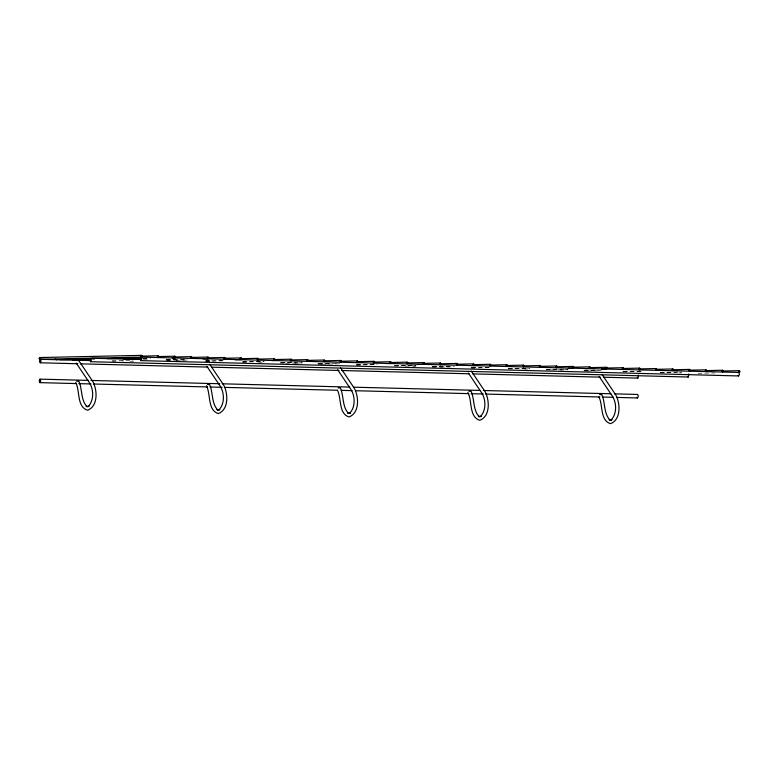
<?xml version="1.0" encoding="UTF-8"?>
<svg xmlns="http://www.w3.org/2000/svg" width="779" height="779" viewBox="0 0 779 779"><rect width="100%" height="100%" fill="white"/><g stroke="black" fill="none" stroke-linecap="round" stroke-linejoin="round"><path stroke-width="0.58" stroke-dasharray="3.9 2.92" d="M123.277 361.183L123.51 360.57M142.538 358.467L148.604 358.34M92.321 359.732L94.756 359.684M143.268 358.642L150.551 358.486M143.375 359.236L149.432 359.1M166.034 359.528L175.742 359.323M112.186 360.872L132.81 360.434M166.774 359.703L184.964 359.314M166.872 360.297L187.486 359.849M129.996 361.271L133.637 361.193M176.093 360.278L188.226 360.025M206.036 360.424L212.102 360.288M204.926 361.037L224.333 360.619M205.656 361.213L225.063 360.794M242.98 361.787L263.604 361.339M242.503 361.982L264.334 361.514M258.365 362.235L264.432 362.108M281.034 362.537L294.374 362.245M280.557 362.732L302.388 362.264M285.503 363.218L301.278 362.878M294.735 363.209L302.009 363.053M317.871 363.306L322.73 363.199M318.611 363.481L330.744 363.218M318.708 364.066L339.332 363.627M321.863 364.192L340.063 363.803M356.665 364.221L359.09 364.173M356.763 364.815L377.387 364.377M356.285 365.01L376.909 364.572M394.817 365.565L414.224 365.147M394.34 365.76L416.171 365.293M405.353 366.12L416.268 365.887M413.367 366.13L415.791 366.081M432.871 366.305L441.362 366.13M432.394 366.51L449.376 366.14M432.491 367.104L454.323 366.627M440.505 367.113L453.845 366.831M471.665 367.23L477.722 367.094M471.762 367.824L491.169 367.406M471.276 368.019L490.692 367.6M508.599 368.594L529.223 368.146M508.122 368.788L529.954 368.321M523.994 369.042L530.051 368.915M546.654 369.343L560.004 369.051M546.176 369.538L568.008 369.071M551.123 370.025L568.105 369.665M560.354 370.015L567.628 369.859M584.708 370.083L587.132 370.035M584.231 370.278L596.363 370.025M584.328 370.872L601.31 370.512M587.493 370.999L600.833 370.707M623.599 371.593L643.006 371.184M623.122 371.797L642.529 371.379M660.436 372.372L678.636 371.982M659.959 372.566L681.791 372.099M678.986 372.937L681.411 372.888M698.013 373.316L714.995 372.946M165.976 360.141L172.052 360.297M206.065 361.164L209.707 361.261M242.503 362.099L247.362 362.225M280.158 363.063L286.234 363.218M317.813 364.027L323.889 364.183M356.685 365.02L361.544 365.147M394.349 365.984L400.416 366.14M432.004 366.958L438.08 367.113M470.876 367.951L475.735 368.077M508.531 368.915L513.39 369.042M546.186 369.879L552.262 370.035M583.841 370.843L589.917 370.999M622.713 371.836L627.572 371.963M660.368 372.8L666.444 372.956M111.952 361.125L116.811 361.252M121.952 360.531L122.176 361.154"/><path stroke-width="1.17" d="M40.508 358.447L39.719 359.304L38.95 358.408L39.739 357.551L141.632 355.36L142.401 356.256L141.603 357.113L39.719 359.304M72.389 358.642L72.914 360.151L89.897 359.791M73.469 359.908L73.713 359.294M57.286 359.723L40.284 359.294L39.447 361.057L40.226 362.79L77.881 363.754M40.226 362.79L41.063 361.028L40.284 359.294M88.563 380.386L39.972 379.139L39.135 380.912L39.914 382.645L76.361 383.58M39.914 382.645L40.751 380.873L39.972 379.139M90.607 361.709L91.435 359.947L90.656 358.204L89.828 359.976L90.607 361.709L688.256 377.026L688.87 374.017M141.038 357.123L140.21 358.895L140.98 360.628L738.638 375.945L739.466 374.173L738.687 372.44L141.038 357.123L141.817 358.856L140.98 360.628M603.861 377.231L637.874 378.107L638.498 375.108M616.919 397.426L637.563 397.952L638.4 396.19L637.621 394.456L614.543 393.862M141.632 355.36L140.843 356.217L141.603 357.113M158.234 355.789L157.446 356.646L158.205 357.542L159.004 356.685L158.234 355.789L141.252 356.149M174.837 356.217L174.048 357.064L174.808 357.96L175.606 357.113L174.837 356.217L159.072 356.548M191.439 356.636L190.651 357.493L191.41 358.389L192.199 357.532L191.439 356.636L174.457 357.006M208.042 357.064L207.253 357.921L208.012 358.817L208.801 357.96L208.042 357.064L192.267 357.405M224.644 357.493L223.846 358.35L224.615 359.236L225.404 358.389L224.644 357.493L207.662 357.853M241.247 357.912L240.448 358.768L241.217 359.664L242.006 358.807L241.247 357.912L224.264 358.282M257.849 358.34L257.051 359.197L257.82 360.093L258.609 359.236L257.849 358.34L239.65 358.729M274.442 358.768L273.653 359.625L274.422 360.521L275.211 359.664L274.442 358.768L258.677 359.1M291.044 359.187L290.255 360.044L291.025 360.94L291.813 360.083L291.044 359.187L274.062 359.557M307.647 359.616L306.858 360.473L307.617 361.368L308.416 360.511L307.647 359.616L290.664 359.976M324.249 360.044L323.46 360.901L324.22 361.797L325.018 360.94L324.249 360.044L308.484 360.375M340.851 360.463L340.063 361.32L340.822 362.216L341.621 361.359L340.851 360.463L323.869 360.833M357.454 360.891L356.665 361.748L357.425 362.644L358.213 361.787L357.454 360.891L340.472 361.261M374.056 361.32L373.258 362.177L374.027 363.072L374.816 362.216L374.056 361.32L357.074 361.68M390.659 361.738L389.86 362.595L390.63 363.491L391.418 362.634L390.659 361.738L374.884 362.079M407.261 362.167L406.463 363.024L407.232 363.92L408.021 363.063L407.261 362.167L390.279 362.537M423.854 362.595L423.065 363.452L423.834 364.348L424.623 363.491L423.854 362.595L408.089 362.936M440.456 363.024L439.668 363.871L440.437 364.767L441.226 363.91L440.456 363.024L423.474 363.384M457.059 363.442L456.27 364.299L457.03 365.195L457.828 364.338L457.059 363.442L440.077 363.812M473.661 363.871L472.872 364.728L473.632 365.624L474.43 364.767L473.661 363.871L457.896 364.212M490.264 364.299L489.475 365.147L490.234 366.042L491.033 365.195L490.264 364.299L474.499 364.63M506.866 364.718L506.077 365.575L506.837 366.471L507.626 365.614L506.866 364.718L489.884 365.088M523.469 365.147L522.68 366.003L523.439 366.899L524.228 366.042L523.469 365.147L506.486 365.507M540.071 365.575L539.272 366.422L540.042 367.318L540.83 366.471L540.071 365.575L524.296 365.906M556.673 365.994L555.875 366.851L556.644 367.746L557.433 366.89L556.673 365.994L539.691 366.364M573.276 366.422L572.477 367.279L573.247 368.175L574.035 367.318L573.276 366.422L556.294 366.782M589.869 366.851L589.08 367.707L589.849 368.603L590.638 367.746L589.869 366.851L572.886 367.211M606.471 367.269L605.682 368.126L606.452 369.022L607.24 368.165L606.471 367.269L589.489 367.639M623.073 367.698L622.285 368.555L623.044 369.45L623.843 368.594L623.073 367.698L604.884 368.087M639.676 368.126L638.887 368.983L639.647 369.879L640.445 369.022L639.676 368.126L623.911 368.457M656.278 368.545L655.49 369.402L656.249 370.298L657.048 369.441L656.278 368.545L640.513 368.886M672.881 368.973L672.092 369.83L672.852 370.726L673.64 369.869L672.881 368.973L655.899 369.343M689.483 369.402L688.685 370.259L689.454 371.155L690.243 370.298L689.483 369.402L673.708 369.743M706.086 369.821L705.287 370.677L706.056 371.573L706.845 370.716L706.086 369.821L690.311 370.161M722.688 370.249L721.89 371.106L722.659 372.002L723.448 371.145L722.688 370.249L705.706 370.619M739.281 370.677L738.492 371.534L739.261 372.43L740.05 371.573L739.281 370.677L722.308 371.038M76.702 381.204L78.903 381.252C82.496 389.247 80.626 400.357 87.209 406.852L86.177 406.317L89.079 406.258L88.037 406.726C93.938 400.805 93.831 390.191 89.77 383.239L76.176 363.004M207.438 384.553L209.639 384.602C213.232 392.597 211.362 403.707 217.945 410.202L216.913 409.666L219.814 409.608L218.772 410.075C224.673 404.155 224.566 393.541 220.506 386.588L206.912 366.354M338.174 387.903L340.374 387.952C343.967 395.946 342.098 407.057 348.68 413.552L347.648 413.016L350.55 412.958L349.508 413.425C355.409 407.505 355.302 396.891 351.241 389.938L337.648 369.704M468.909 391.253L471.11 391.301C474.703 399.296 472.834 410.406 479.416 416.901L478.384 416.366L481.295 416.307L480.244 416.775C486.145 410.854 486.038 400.24 481.977 393.288L468.383 373.053M599.645 394.602L601.846 394.651C605.439 402.646 603.569 413.756 610.152 420.251L609.12 419.715L612.031 419.657L610.979 420.124C616.88 414.204 616.773 403.59 612.713 396.638L599.119 376.403M90.276 359.002L56.312 359.723L55.552 358.827M107.259 358.632L140.016 357.931M123.861 359.061L140.843 358.691M172.383 358.019L174.808 357.96M203.163 358.924L208.012 358.817M235.151 359.801L241.217 359.664M271.988 360.57L274.422 360.521M385.78 363.598L390.63 363.491M417.768 364.475L423.834 364.348M568.388 368.282L573.247 368.175M601.592 369.129L606.452 369.022M91.873 358.243L140.463 359.479M59.72 359.791L90.091 360.57M80.315 363.822L207.866 367.084M211.508 367.182L339.05 370.453M341.484 370.512L469.026 373.784M472.678 373.871L600.219 377.143M90.987 380.444L219.756 383.745M222.181 383.804L349.732 387.075M353.374 387.173L479.708 390.406M483.35 390.503L610.902 393.765M78.786 383.638L90.939 383.95M93.363 384.008L207.545 386.939M209.979 386.997L222.122 387.309M224.556 387.377L337.531 390.269M341.173 390.357L352.108 390.639M355.75 390.737L468.715 393.629M471.149 393.687L483.292 393.999M485.726 394.067L599.908 396.988M602.342 397.056L613.268 397.329M78.085 360.541L79.039 360.998L92.672 381.272C97.463 389.685 98.3 406.268 87.569 410.241C76.585 406.881 80.14 390.445 75.69 382.44M39.739 357.551L40.284 357.824M738.073 375.439L738.638 375.945M687.691 376.52L688.256 377.026M637.319 377.601L637.874 378.107M637.008 397.456L637.563 397.952M601.992 374.397L615.614 394.671C620.415 403.084 621.253 419.667 610.512 423.64C599.859 420.524 603.102 404.72 598.924 397.008M471.256 371.047L484.879 391.321C489.679 399.734 490.517 416.317 479.776 420.29C468.792 416.931 472.347 400.494 467.897 392.489M340.52 367.698L354.143 387.971C358.944 396.384 359.781 412.967 349.041 416.94C338.388 413.824 341.63 398.02 337.453 390.308M209.785 364.348L223.407 384.622C228.208 393.035 229.045 409.618 218.305 413.591C207.321 410.231 210.875 393.794 206.425 385.79M88.757 359.684L88.972 360.307"/></g></svg>
